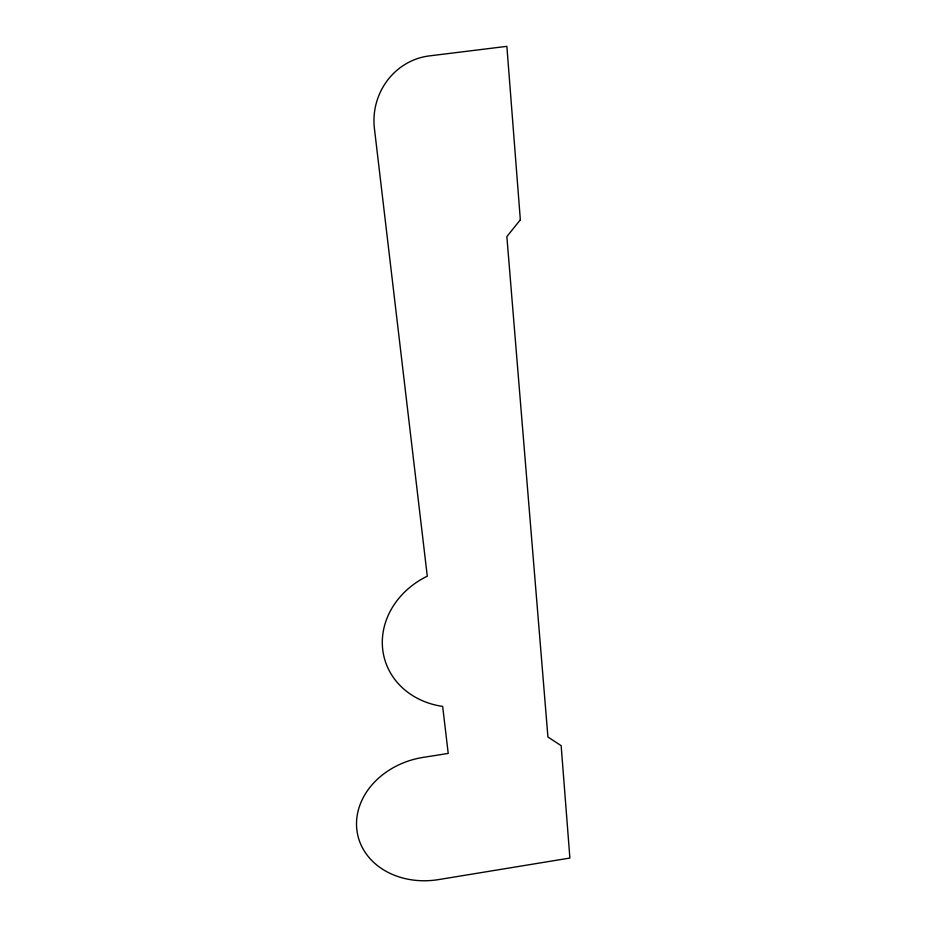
<?xml version="1.0" encoding="UTF-8"?>
<svg xmlns="http://www.w3.org/2000/svg" width="927" height="927" viewBox="0 0 927 927"><rect width="100%" height="100%" fill="white"/><g stroke="black" fill="none" stroke-linecap="round" stroke-linejoin="round"><path stroke-width="1.39" d="M520.337 219.815L506.86 236.594L547.927 737L561.159 745.667L569.885 858.054L438.656 879.584A74.728 61.483 -13.1 0 1 356.918 830.383A74.728 61.483 -13.1 0 1 423.118 757.394L448.216 753.431L442.666 706.409A79.177 69.212 -16.7 0 1 382.724 649.607A79.177 69.212 -16.7 0 1 427.289 576.177L374.415 128.482A64.218 61.379 -78.9 0 1 429.271 55.91L506.872 46.35L520.337 219.815"/></g></svg>
